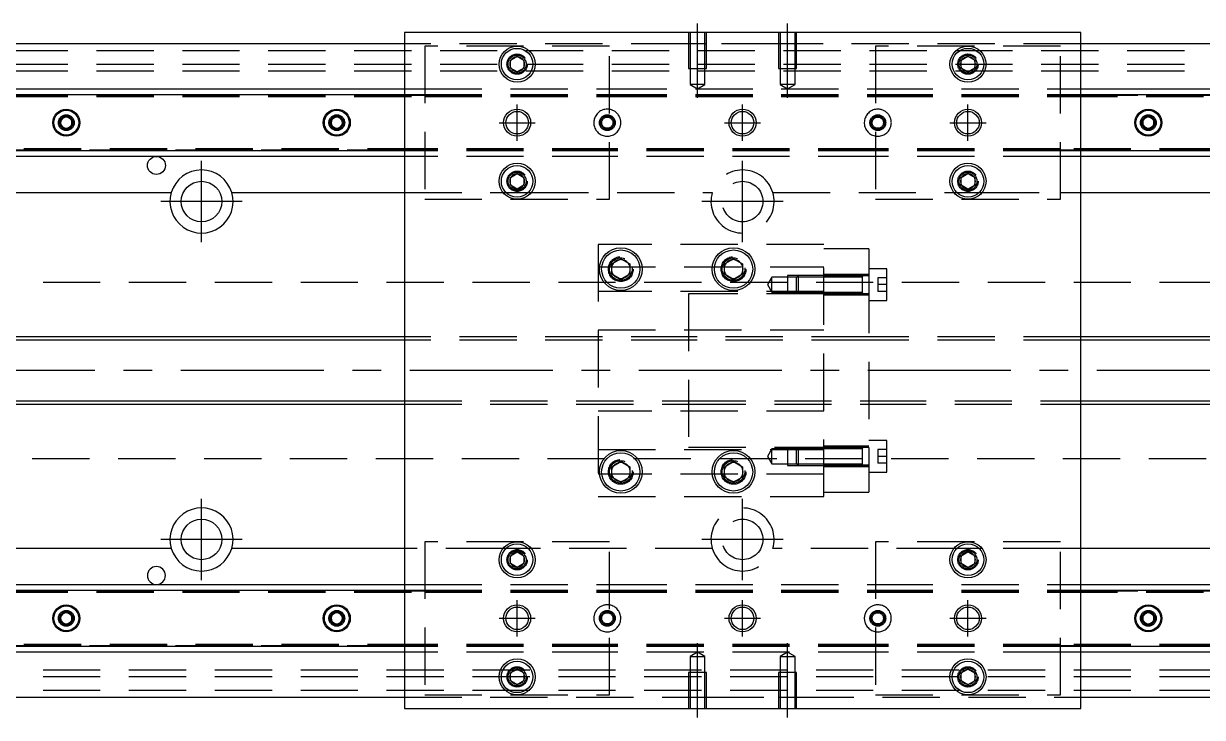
# Model space of a CAD drawing. Extents: x -11 to 1022, y -261 to 77.
# Drawn here: x 250.5 to 512, y -77 to 77 of the extents above; entities that cross this region are included whole.
import ezdxf

# ---------------------------------------------------------------- set-up
doc = ezdxf.new("R2010")
doc.units = 0
doc.linetypes.add('CENTER', pattern=[50.8, 31.75, -6.35, 6.35, -6.35])
doc.linetypes.add('DASHED', pattern=[19.05, 12.7, -6.35])
doc.layers.get('0').update_dxf_attribs({"linetype": 'CONTINUOUS'})
doc.layers.add('CENTER', color=1, linetype='CENTER')

msp = doc.modelspace()

# ---------------------------------------------------------------- linework, layer by layer
at = {"color": 7, "linetype": 'CONTINUOUS'}
for p, q in [((485, 75), (335, 75)), ((335, 75), (335, -75)), ((485, -75), (485, 75)), ((335, 72.5), (0, 72.5)), ((820, 72.5), (485, 72.5)), ((358.5, 68.866026), (360, 69.73205)), ((358.5, 67.133974), (358.5, 68.866026)), ((360, 69.73205), (361.5, 68.866026)), ((361.5, 68.866026), (361.5, 67.133974)), ((458.5, 68.866026), (460, 69.73205)), ((458.5, 67.133974), (458.5, 68.866026)), ((460, 69.73205), (461.5, 68.866026)), ((461.5, 68.866026), (461.5, 67.133974)), ((360, 66.26795), (358.5, 67.133974)), ((361.5, 67.133974), (360, 66.26795)), ((460, 66.26795), (458.5, 67.133974)), ((461.5, 67.133974), (460, 66.26795)), ((0, 62.5), (335, 62.5)), ((0, 61.247728), (335, 61.247728)), ((485, 62.5), (820, 62.5)), ((485, 61.247728), (820, 61.247728)), ((258.75, 55.721688), (260, 56.443376)), ((258.75, 54.278312), (258.75, 55.721688)), ((260, 56.443376), (261.25, 55.721688)), ((261.25, 55.721688), (261.25, 54.278312)), ((318.75, 55.721688), (320, 56.443376)), ((318.75, 54.278312), (318.75, 55.721688)), ((320, 56.443376), (321.25, 55.721688)), ((321.25, 55.721688), (321.25, 54.278312)), ((498.75, 55.721688), (500, 56.443376)), ((498.75, 54.278312), (498.75, 55.721688)), ((500, 56.443376), (501.25, 55.721688)), ((501.25, 55.721688), (501.25, 54.278312)), ((260, 53.556624), (258.75, 54.278312)), ((261.25, 54.278312), (260, 53.556624)), ((320, 53.556624), (318.75, 54.278312)), ((321.25, 54.278312), (320, 53.556624)), ((500, 53.556624), (498.75, 54.278312)), ((501.25, 54.278312), (500, 53.556624)), ((335, 48.752272), (0, 48.752272)), ((335, 47.5), (0, 47.5)), ((820, 48.752272), (485, 48.752272)), ((820, 47.5), (485, 47.5)), ((358.5, 42.866026), (360, 43.73205)), ((358.5, 41.133974), (358.5, 42.866026)), ((360, 43.73205), (361.5, 42.866026)), ((361.5, 42.866026), (361.5, 41.133974)), ((458.5, 42.866026), (460, 43.73205)), ((458.5, 41.133974), (458.5, 42.866026)), ((460, 43.73205), (461.5, 42.866026)), ((461.5, 42.866026), (461.5, 41.133974)), ((176.708204, 39.5), (283.291796, 39.5)), ((296.708204, 39.5), (335, 39.5)), ((360, 40.26795), (358.5, 41.133974)), ((361.5, 41.133974), (360, 40.26795)), ((460, 40.26795), (458.5, 41.133974)), ((461.5, 41.133974), (460, 40.26795)), ((485, 39.5), (523.291796, 39.5)), ((381, 23.6547), (383, 24.809402)), ((381, 21.3453), (381, 23.6547)), ((383, 24.809402), (385, 23.6547)), ((385, 23.6547), (385, 21.3453)), ((406, 23.6547), (408, 24.809402)), ((406, 21.3453), (406, 23.6547)), ((408, 24.809402), (410, 23.6547)), ((410, 23.6547), (410, 21.3453)), ((383, 20.190598), (381, 21.3453)), ((385, 21.3453), (383, 20.190598)), ((408, 20.190598), (406, 21.3453)), ((410, 21.3453), (408, 20.190598)), ((436.6, 17.052554), (436.6, 21.052564)), ((436.6, 17.052554), (436.6, 21.052564)), ((436.6, 20.702558), (436.6, 21.052564)), ((428, 20.702558), (422, 20.702558)), ((436.6, 17.402558), (436.6, 20.702558)), ((422, 17.402558), (428, 17.402558)), ((436.6, 17.052554), (436.6, 17.402558)), ((335, 7.5), (40.5, 7.5)), ((770, 7.5), (485, 7.5)), ((40.5, -7.5), (335, -7.5)), ((485, -7.5), (770, -7.5)), ((428, -17.402558), (422, -17.402558)), ((436.6, -21.052564), (436.6, -17.052554)), ((436.6, -17.402558), (436.6, -17.052554)), ((436.6, -20.702558), (436.6, -17.402558)), ((381, -21.3453), (383, -20.190598)), ((383, -20.190598), (385, -21.3453)), ((406, -21.3453), (408, -20.190598)), ((408, -20.190598), (410, -21.3453)), ((422, -20.702558), (428, -20.702558)), ((436.6, -21.052564), (436.6, -20.702558)), ((381, -23.6547), (381, -21.3453)), ((385, -21.3453), (385, -23.6547)), ((406, -23.6547), (406, -21.3453)), ((410, -21.3453), (410, -23.6547)), ((383, -24.809402), (381, -23.6547)), ((385, -23.6547), (383, -24.809402)), ((408, -24.809402), (406, -23.6547)), ((410, -23.6547), (408, -24.809402)), ((283.291796, -39.5), (176.708204, -39.5)), ((335, -39.5), (296.708204, -39.5)), ((358.5, -41.133974), (360, -40.26795)), ((358.5, -42.866026), (358.5, -41.133974)), ((360, -40.26795), (361.5, -41.133974)), ((361.5, -41.133974), (361.5, -42.866026)), ((458.5, -41.133974), (460, -40.26795)), ((458.5, -42.866026), (458.5, -41.133974)), ((460, -40.26795), (461.5, -41.133974)), ((461.5, -41.133974), (461.5, -42.866026)), ((523.291796, -39.5), (485, -39.5)), ((360, -43.73205), (358.5, -42.866026)), ((361.5, -42.866026), (360, -43.73205)), ((460, -43.73205), (458.5, -42.866026)), ((461.5, -42.866026), (460, -43.73205)), ((0, -47.5), (335, -47.5)), ((0, -48.752272), (335, -48.752272)), ((485, -47.5), (820, -47.5)), ((485, -48.752272), (820, -48.752272)), ((258.75, -54.278312), (260, -53.556624)), ((258.75, -55.721688), (258.75, -54.278312)), ((260, -53.556624), (261.25, -54.278312)), ((261.25, -54.278312), (261.25, -55.721688)), ((318.75, -54.278312), (320, -53.556624)), ((318.75, -55.721688), (318.75, -54.278312)), ((320, -53.556624), (321.25, -54.278312)), ((321.25, -54.278312), (321.25, -55.721688)), ((498.75, -54.278312), (500, -53.556624)), ((498.75, -55.721688), (498.75, -54.278312)), ((500, -53.556624), (501.25, -54.278312)), ((501.25, -54.278312), (501.25, -55.721688)), ((260, -56.443376), (258.75, -55.721688)), ((261.25, -55.721688), (260, -56.443376)), ((320, -56.443376), (318.75, -55.721688)), ((321.25, -55.721688), (320, -56.443376)), ((500, -56.443376), (498.75, -55.721688)), ((501.25, -55.721688), (500, -56.443376)), ((335, -61.247728), (0, -61.247728)), ((335, -62.5), (0, -62.5)), ((820, -61.247728), (485, -61.247728)), ((820, -62.5), (485, -62.5)), ((358.5, -67.133974), (360, -66.26795)), ((358.5, -68.866026), (358.5, -67.133974)), ((360, -66.26795), (361.5, -67.133974)), ((361.5, -67.133974), (361.5, -68.866026)), ((458.5, -67.133974), (460, -66.26795)), ((458.5, -68.866026), (458.5, -67.133974)), ((460, -66.26795), (461.5, -67.133974)), ((461.5, -67.133974), (461.5, -68.866026)), ((360, -69.73205), (358.5, -68.866026)), ((361.5, -68.866026), (360, -69.73205)), ((460, -69.73205), (458.5, -68.866026)), ((461.5, -68.866026), (460, -69.73205)), ((0, -72.5), (335, -72.5)), ((485, -72.5), (820, -72.5)), ((335, -75), (485, -75))]:
    msp.add_line(p, q, dxfattribs=at)
at = {"color": 3, "linetype": 'DASHED'}
for p, q in [((398.000006, 75), (398.000006, 67)), ((398.35, 75), (398.35, 67)), ((401.65, 67), (401.65, 75)), ((401.999994, 67), (401.999994, 75)), ((418.000006, 75), (418.000006, 67)), ((418.35, 75), (418.35, 67)), ((421.65, 67), (421.65, 75)), ((421.999994, 67), (421.999994, 75)), ((0, 71), (820, 71)), ((398.000006, 72.5), (335, 72.5)), ((339.5, 72), (339.5, 38)), ((380.5, 72), (339.5, 72)), ((380.5, 38), (380.5, 72)), ((401.999994, 72.5), (398.000006, 72.5)), ((418.000006, 72.5), (401.999994, 72.5)), ((421.999994, 72.5), (418.000006, 72.5)), ((485, 72.5), (421.999994, 72.5)), ((439.5, 72), (439.5, 38)), ((480.5, 72), (439.5, 72)), ((480.5, 38), (480.5, 72)), ((0, 68), (820, 68)), ((361.973226, 68.326156), (362, 68)), ((461.973226, 68.326156), (462, 68)), ((0, 66.5), (820, 66.5)), ((398.000006, 67), (401.999994, 67)), ((398.35, 67), (398.35, 63.5)), ((401.65, 63.5), (401.65, 67)), ((418.000006, 67), (421.999994, 67)), ((418.35, 67), (418.35, 63.5)), ((421.65, 63.5), (421.65, 67)), ((401.65, 63.5), (398.35, 63.5)), ((398.35, 63.5), (400, 62.547372)), ((400, 62.547372), (401.65, 63.5)), ((421.65, 63.5), (418.35, 63.5)), ((418.35, 63.5), (420, 62.547372)), ((420, 62.547372), (421.65, 63.5)), ((0, 61.1147), (335, 61.1147)), ((0, 61.1), (339.5, 61.1)), ((0, 60.8), (339.5, 60.8)), ((335, 62.5), (339.5, 62.5)), ((335, 61.247728), (339.5, 61.247728)), ((335, 61.1147), (339.5, 61.1147)), ((339.5, 62.5), (380.5, 62.5)), ((339.5, 61.247728), (380.5, 61.247728)), ((339.5, 61.1147), (380.5, 61.1147)), ((339.5, 61.1), (380.5, 61.1)), ((339.5, 60.8), (380.5, 60.8)), ((380.5, 62.5), (439.5, 62.5)), ((380.5, 61.247728), (439.5, 61.247728)), ((380.5, 61.1147), (439.5, 61.1147)), ((380.5, 61.1), (439.5, 61.1)), ((380.5, 60.8), (439.5, 60.8)), ((439.5, 62.5), (480.5, 62.5)), ((439.5, 61.247728), (480.5, 61.247728)), ((439.5, 61.1147), (480.5, 61.1147)), ((439.5, 61.1), (480.5, 61.1)), ((439.5, 60.8), (480.5, 60.8)), ((480.5, 62.5), (485, 62.5)), ((480.5, 61.247728), (485, 61.247728)), ((480.5, 61.1147), (485, 61.1147)), ((480.5, 61.1), (820, 61.1)), ((480.5, 60.8), (820, 60.8)), ((485, 61.1147), (820, 61.1147)), ((258.5, 55), (258.52041, 55.24661)), ((318.5, 55), (318.52041, 55.24661)), ((498.5, 55), (498.52041, 55.24661)), ((339.5, 49.2), (0, 49.2)), ((339.5, 48.9), (0, 48.9)), ((335, 48.8853), (0, 48.8853)), ((339.5, 48.8853), (335, 48.8853)), ((339.5, 48.752272), (335, 48.752272)), ((339.5, 47.5), (335, 47.5)), ((380.5, 49.2), (339.5, 49.2)), ((380.5, 48.9), (339.5, 48.9)), ((380.5, 48.8853), (339.5, 48.8853)), ((380.5, 48.752272), (339.5, 48.752272)), ((380.5, 47.5), (339.5, 47.5)), ((439.5, 49.2), (380.5, 49.2)), ((439.5, 48.9), (380.5, 48.9)), ((439.5, 48.8853), (380.5, 48.8853)), ((439.5, 48.752272), (380.5, 48.752272)), ((439.5, 47.5), (380.5, 47.5)), ((480.5, 49.2), (439.5, 49.2)), ((480.5, 48.9), (439.5, 48.9)), ((480.5, 48.8853), (439.5, 48.8853)), ((480.5, 48.752272), (439.5, 48.752272)), ((480.5, 47.5), (439.5, 47.5)), ((820, 49.2), (480.5, 49.2)), ((820, 48.9), (480.5, 48.9)), ((485, 48.8853), (480.5, 48.8853)), ((485, 48.752272), (480.5, 48.752272)), ((485, 47.5), (480.5, 47.5)), ((820, 48.8853), (485, 48.8853)), ((361.973226, 42.326156), (362, 42)), ((458, 42), (458.030168, 42.346066)), ((335, 39.5), (356.877502, 39.5)), ((356.877502, 39.5), (357.55051, 39.5)), ((357.55051, 39.5), (362.44949, 39.5)), ((362.44949, 39.5), (363.122498, 39.5)), ((363.122498, 39.5), (403.291796, 39.5)), ((416.708204, 39.5), (456.877502, 39.5)), ((456.877502, 39.5), (457.55051, 39.5)), ((457.55051, 39.5), (462.44949, 39.5)), ((462.44949, 39.5), (463.122498, 39.5)), ((463.122498, 39.5), (480.5, 39.5)), ((480.5, 39.5), (485, 39.5)), ((339.5, 38), (380.5, 38)), ((439.5, 38), (480.5, 38)), ((378, 28), (378, -28)), ((428, 28), (378, 28)), ((428, -28), (428, 28)), ((438, 27), (428, 27)), ((438, 27), (438, 20.976176)), ((378, 23), (428, 23)), ((385.483582, 22.786038), (385.5, 22.5)), ((410.483582, 22.786038), (410.5, 22.5)), ((420, 21.052554), (420, 17.052564)), ((422.35, 21.052554), (420, 21.052554)), ((422.35, 21.052558), (422, 20.702558)), ((422.35, 21.052558), (422.35, 17.052558)), ((428, 21.052554), (422.35, 21.052554)), ((438, 21.302558), (428, 21.302558)), ((436.605, 21.052558), (428, 21.052556)), ((438, 20.976176), (428, 20.976176)), ((438, 21.052558), (436.595, 21.052558)), ((436.6, 20.836098), (436.6, 21.052558)), ((436.6, 21.052558), (436.6, 20.835892)), ((442, 22.552558), (438, 22.552558)), ((438, 20.976176), (438, -20.976176)), ((442, 15.552558), (442, 22.552558)), ((820, 19.5), (61.969694, 19.5)), ((416.5, 20.702558), (415.547372, 19.052558)), ((415.547372, 19.052558), (416.5, 17.402558)), ((416.5, 17.402558), (416.5, 20.702558)), ((420, 20.702558), (416.5, 20.702558)), ((422, 20.702558), (420, 20.702558)), ((422, 17.402558), (422, 20.702558)), ((428, 20.702558), (422, 20.702558)), ((436.6, 20.702558), (428, 20.702558)), ((436.6, 17.26902), (436.6, 20.836098)), ((440, 20.552558), (440, 19.052558)), ((442, 20.552558), (440, 20.552558)), ((442, 19.052558), (440, 19.052558)), ((440, 19.052558), (440, 17.552558)), ((428, 17.5), (378, 17.5)), ((398, 17), (398, -17)), ((428, 17), (398, 17)), ((416.5, 17.402558), (420, 17.402558)), ((420, 17.402558), (422, 17.402558)), ((420, 17.052564), (422.35, 17.052564)), ((422, 17.402558), (422.35, 17.052558)), ((422, 17.402558), (428, 17.402558)), ((422.35, 17.052564), (428, 17.052564)), ((428, 17.402558), (436.6, 17.402558)), ((428, 17.052562), (436.605, 17.052558)), ((428, 16.802558), (438, 16.802558)), ((436.595, 17.052558), (438, 17.052558)), ((436.6, 17.269268), (436.6, 17.052558)), ((436.6, 17.052558), (436.6, 17.26902)), ((442, 17.552558), (440, 17.552558)), ((438, 15.552558), (442, 15.552558)), ((378, 9), (428, 9)), ((398, 7.5), (335, 7.5)), ((398, 6.75), (335, 6.75)), ((438, 7.5), (398, 7.5)), ((438, 6.75), (398, 6.75)), ((485, 7.5), (438, 7.5)), ((485, 6.75), (438, 6.75)), ((335, -6.75), (398, -6.75)), ((335, -7.5), (398, -7.5)), ((398, -6.75), (438, -6.75)), ((398, -7.5), (438, -7.5)), ((438, -6.75), (485, -6.75)), ((438, -7.5), (485, -7.5)), ((428, -9), (378, -9)), ((442, -15.552558), (438, -15.552558)), ((442, -22.552558), (442, -15.552558)), ((378, -17.5), (428, -17.5)), ((398, -17), (428, -17)), ((416.5, -17.402558), (415.547372, -19.052558)), ((416.5, -20.702558), (416.5, -17.402558)), ((420, -17.402558), (416.5, -17.402558)), ((420, -17.052564), (420, -21.052554)), ((422.35, -17.052564), (420, -17.052564)), ((422, -17.402558), (420, -17.402558)), ((422.35, -17.052558), (422, -17.402558)), ((422, -20.702558), (422, -17.402558)), ((428, -17.402558), (422, -17.402558)), ((422.35, -17.052558), (422.35, -21.052558)), ((428, -17.052564), (422.35, -17.052564)), ((438, -16.802558), (428, -16.802558)), ((436.605, -17.052558), (428, -17.052562)), ((436.6, -17.402558), (428, -17.402558)), ((438, -17.052558), (436.595, -17.052558)), ((436.6, -17.26902), (436.6, -17.052558)), ((436.6, -17.052558), (436.6, -17.269226)), ((436.6, -20.836098), (436.6, -17.26902)), ((440, -17.552558), (440, -19.052558)), ((442, -17.552558), (440, -17.552558)), ((61.969694, -19.5), (820, -19.5)), ((415.547372, -19.052558), (416.5, -20.702558)), ((416.5, -20.702558), (420, -20.702558)), ((420, -20.702558), (422, -20.702558)), ((422, -20.702558), (422.35, -21.052558)), ((422, -20.702558), (428, -20.702558)), ((428, -20.702558), (436.6, -20.702558)), ((436.6, -20.83585), (436.6, -21.052558)), ((436.6, -21.052558), (436.6, -20.836098)), ((442, -19.052558), (440, -19.052558)), ((440, -19.052558), (440, -20.552558)), ((442, -20.552558), (440, -20.552558)), ((428, -23), (378, -23)), ((385.483582, -22.213962), (385.5, -22.5)), ((410.483582, -22.213962), (410.5, -22.5)), ((420, -21.052554), (422.35, -21.052554)), ((422.35, -21.052554), (428, -21.052554)), ((438, -20.976176), (428, -20.976176)), ((438, -20.976176), (428, -20.976176)), ((428, -21.052556), (436.605, -21.052558)), ((428, -21.302558), (438, -21.302558)), ((436.595, -21.052558), (438, -21.052558)), ((438, -20.976176), (438, -27)), ((438, -22.552558), (442, -22.552558)), ((378, -28), (428, -28)), ((428, -27), (438, -27)), ((339.5, -38), (339.5, -72)), ((380.5, -38), (339.5, -38)), ((380.5, -72), (380.5, -38)), ((480.5, -38), (439.5, -38)), ((439.5, -38), (439.5, -72)), ((480.5, -72), (480.5, -38)), ((356.877502, -39.5), (335, -39.5)), ((357.55051, -39.5), (356.877502, -39.5)), ((362.44949, -39.5), (357.55051, -39.5)), ((361.973226, -41.673844), (362, -42)), ((363.122498, -39.5), (362.44949, -39.5)), ((403.291796, -39.5), (363.122498, -39.5)), ((456.877502, -39.5), (416.708204, -39.5)), ((457.55051, -39.5), (456.877502, -39.5)), ((462.44949, -39.5), (457.55051, -39.5)), ((461.973226, -41.673844), (462, -42)), ((463.122498, -39.5), (462.44949, -39.5)), ((480.5, -39.5), (463.122498, -39.5)), ((485, -39.5), (480.5, -39.5)), ((0, -48.8853), (335, -48.8853)), ((0, -48.9), (339.5, -48.9)), ((0, -49.2), (339.5, -49.2)), ((335, -47.5), (339.5, -47.5)), ((335, -48.752272), (339.5, -48.752272)), ((335, -48.8853), (339.5, -48.8853)), ((339.5, -47.5), (380.5, -47.5)), ((339.5, -48.752272), (380.5, -48.752272)), ((339.5, -48.8853), (380.5, -48.8853)), ((339.5, -48.9), (380.5, -48.9)), ((339.5, -49.2), (380.5, -49.2)), ((380.5, -47.5), (439.5, -47.5)), ((380.5, -48.752272), (439.5, -48.752272)), ((380.5, -48.8853), (439.5, -48.8853)), ((380.5, -48.9), (439.5, -48.9)), ((380.5, -49.2), (439.5, -49.2)), ((439.5, -47.5), (480.5, -47.5)), ((439.5, -48.752272), (480.5, -48.752272)), ((439.5, -48.8853), (480.5, -48.8853)), ((439.5, -48.9), (480.5, -48.9)), ((439.5, -49.2), (480.5, -49.2)), ((480.5, -47.5), (485, -47.5)), ((480.5, -48.752272), (485, -48.752272)), ((480.5, -48.8853), (485, -48.8853)), ((480.5, -48.9), (820, -48.9)), ((480.5, -49.2), (820, -49.2)), ((485, -48.8853), (820, -48.8853)), ((258.5, -55), (258.52041, -54.75339)), ((318.5, -55), (318.52041, -54.75339)), ((498.5, -55), (498.52041, -54.75339)), ((339.5, -60.8), (0, -60.8)), ((339.5, -61.1), (0, -61.1)), ((335, -61.1147), (0, -61.1147)), ((339.5, -61.1147), (335, -61.1147)), ((339.5, -61.247728), (335, -61.247728)), ((339.5, -62.5), (335, -62.5)), ((380.5, -60.8), (339.5, -60.8)), ((380.5, -61.1), (339.5, -61.1)), ((380.5, -61.1147), (339.5, -61.1147)), ((380.5, -61.247728), (339.5, -61.247728)), ((380.5, -62.5), (339.5, -62.5)), ((439.5, -60.8), (380.5, -60.8)), ((439.5, -61.1), (380.5, -61.1)), ((439.5, -61.1147), (380.5, -61.1147)), ((439.5, -61.247728), (380.5, -61.247728)), ((439.5, -62.5), (380.5, -62.5)), ((400, -62.547372), (398.35, -63.5)), ((401.65, -63.5), (400, -62.547372)), ((420, -62.547372), (418.35, -63.5)), ((421.65, -63.5), (420, -62.547372)), ((480.5, -60.8), (439.5, -60.8)), ((480.5, -61.1), (439.5, -61.1)), ((480.5, -61.1147), (439.5, -61.1147)), ((480.5, -61.247728), (439.5, -61.247728)), ((480.5, -62.5), (439.5, -62.5)), ((820, -60.8), (480.5, -60.8)), ((820, -61.1), (480.5, -61.1)), ((485, -61.1147), (480.5, -61.1147)), ((485, -61.247728), (480.5, -61.247728)), ((485, -62.5), (480.5, -62.5)), ((820, -61.1147), (485, -61.1147)), ((398.35, -63.5), (400, -63.5)), ((398.35, -63.5), (398.35, -67)), ((400, -63.5), (401.65, -63.5)), ((401.65, -67), (401.65, -63.5)), ((418.35, -63.5), (420, -63.5)), ((418.35, -63.5), (418.35, -67)), ((420, -63.5), (421.65, -63.5)), ((421.65, -67), (421.65, -63.5)), ((820, -66.5), (0, -66.5)), ((361.973226, -67.673844), (362, -68)), ((401.999994, -67), (398.000006, -67)), ((398.000006, -67), (398.000006, -75)), ((398.35, -67), (398.35, -75)), ((401.65, -75), (401.65, -67)), ((401.999994, -75), (401.999994, -67)), ((421.999994, -67), (418.000006, -67)), ((418.000006, -67), (418.000006, -75)), ((418.35, -67), (418.35, -75)), ((421.65, -75), (421.65, -67)), ((421.999994, -75), (421.999994, -67)), ((461.973226, -67.673844), (462, -68)), ((820, -68), (0, -68)), ((820, -71), (0, -71)), ((335, -72.5), (398.000006, -72.5)), ((339.5, -72), (380.5, -72)), ((398.000006, -72.5), (401.999994, -72.5)), ((401.999994, -72.5), (418.000006, -72.5)), ((418.000006, -72.5), (421.999994, -72.5)), ((421.999994, -72.5), (485, -72.5)), ((439.5, -72), (480.5, -72))]:
    msp.add_line(p, q, dxfattribs=at)
at = {"color": 3, "linetype": 'CONTINUOUS'}
for p, q in [((335, 6.75), (40.5, 6.75)), ((770, 6.75), (485, 6.75)), ((40.5, -6.75), (335, -6.75)), ((485, -6.75), (770, -6.75))]:
    msp.add_line(p, q, dxfattribs=at)
at = {"color": 7, "linetype": 'CONTINUOUS'}
for centre, radius in [((360, 68), 4), ((360, 68), 3.5), ((460, 68), 4), ((460, 68), 3.5), ((260, 55), 3), ((260, 55), 2.75), ((320, 55), 3), ((320, 55), 2.75), ((410, 55), 3), ((500, 55), 3), ((500, 55), 2.75), ((360, 55), 2.5), ((410, 55), 2.5), ((460, 55), 2.5), ((280, 45.5), 2), ((360, 42), 4), ((360, 42), 3.5), ((460, 42), 4), ((460, 42), 3.5), ((290, 37.5), 4.5), ((383, 22.5), 4.75), ((383, 22.5), 4.25), ((408, 22.5), 4.75), ((408, 22.5), 4.25), ((383, -22.5), 4.75), ((383, -22.5), 4.25), ((408, -22.5), 4.75), ((408, -22.5), 4.25), ((290, -37.5), 4.5), ((360, -42), 4), ((360, -42), 3.5), ((460, -42), 4), ((460, -42), 3.5), ((260, -55), 3), ((260, -55), 2.75), ((320, -55), 3), ((320, -55), 2.75), ((410, -55), 3), ((500, -55), 3), ((500, -55), 2.75), ((360, -55), 2.5), ((410, -55), 2.5), ((460, -55), 2.5), ((360, -68), 4), ((360, -68), 3.5), ((460, -68), 4), ((460, -68), 3.5)]:
    msp.add_circle(centre, radius, dxfattribs=at)
at = {"color": 3, "linetype": 'DASHED'}
for centre, radius in [((360, 68), 2.25), ((360, 68), 2), ((460, 68), 2.25), ((460, 68), 2), ((260, 55), 1.75), ((260, 55), 1.5), ((320, 55), 1.75), ((320, 55), 1.5), ((380, 55), 1.75), ((380, 55), 1.5), ((380, 55), 1.25), ((440, 55), 1.75), ((440, 55), 1.5), ((440, 55), 1.25), ((500, 55), 1.75), ((500, 55), 1.5), ((360, 42), 2.25), ((360, 42), 2), ((410, 37.5), 4.5), ((460, 42), 2.25), ((460, 42), 2), ((383, 22.5), 2.75), ((383, 22.5), 2.5), ((408, 22.5), 2.75), ((408, 22.5), 2.5), ((383, -22.5), 2.75), ((383, -22.5), 2.5), ((408, -22.5), 2.75), ((408, -22.5), 2.5), ((410, -37.5), 4.5), ((360, -42), 2.25), ((360, -42), 2), ((460, -42), 2.25), ((460, -42), 2), ((260, -55), 1.75), ((260, -55), 1.5), ((320, -55), 1.75), ((320, -55), 1.5), ((380, -55), 1.75), ((380, -55), 1.5), ((380, -55), 1.25), ((440, -55), 1.75), ((440, -55), 1.5), ((440, -55), 1.25), ((500, -55), 1.75), ((500, -55), 1.5), ((360, -68), 2.25), ((360, -68), 2), ((460, -68), 2.25), ((460, -68), 2)]:
    msp.add_circle(centre, radius, dxfattribs=at)
at = {"color": 3, "linetype": 'CONTINUOUS'}
for centre in [(360, 55), (460, 55), (360, -55), (460, -55)]:
    msp.add_circle(centre, 3, dxfattribs=at)
at = {"color": 7, "linetype": 'CONTINUOUS'}
for centre, radius, start, end in [((360, 68), 1.65, 155.380023, 180), ((360, 68), 1.65, 180, 204.619977), ((360, 68), 1.65, 144.619977, 155.380023), ((360, 68), 1.65, 95.380023, 144.619977), ((360, 68), 1.65, 84.619977, 95.380023), ((360, 68), 1.65, 35.380023, 84.619977), ((360, 68), 1.65, 24.619977, 35.380023), ((360, 68), 1.65, 335.380023, 24.619977), ((460, 68), 1.65, 155.380023, 180), ((460, 68), 1.65, 180, 204.619977), ((460, 68), 1.65, 144.619977, 155.380023), ((460, 68), 1.65, 95.380023, 144.619977), ((460, 68), 1.65, 84.619977, 95.380023), ((460, 68), 1.65, 35.380023, 84.619977), ((460, 68), 1.65, 24.619977, 35.380023), ((460, 68), 1.65, 335.380023, 24.619977), ((360, 68), 1.65, 204.619977, 215.380023), ((360, 68), 1.65, 215.380023, 264.619977), ((360, 68), 1.65, 264.619977, 275.380023), ((360, 68), 1.65, 275.380023, 324.619977), ((360, 68), 1.65, 324.619977, 335.380023), ((460, 68), 1.65, 204.619977, 215.380023), ((460, 68), 1.65, 215.380023, 264.619977), ((460, 68), 1.65, 264.619977, 275.380023), ((460, 68), 1.65, 275.380023, 324.619977), ((460, 68), 1.65, 324.619977, 335.380023), ((260, 55), 1.25, 120, 180), ((260, 55), 1.25, 180, 240), ((260, 55), 1.25, 60, 120), ((260, 55), 1.25, 0, 60), ((260, 55), 1.25, 300, 0), ((320, 55), 1.25, 120, 180), ((320, 55), 1.25, 180, 240), ((320, 55), 1.25, 60, 120), ((320, 55), 1.25, 0, 60), ((320, 55), 1.25, 300, 0), ((500, 55), 1.25, 120, 180), ((500, 55), 1.25, 180, 240), ((500, 55), 1.25, 60, 120), ((500, 55), 1.25, 0, 60), ((500, 55), 1.25, 300, 0), ((260, 55), 1.25, 240, 300), ((320, 55), 1.25, 240, 300), ((500, 55), 1.25, 240, 300), ((290, 37.5), 7, 16.60155, 163.39845), ((360, 42), 1.65, 155.380023, 180), ((360, 42), 1.65, 180, 204.619977), ((360, 42), 1.65, 144.619977, 155.380023), ((360, 42), 1.65, 95.380023, 144.619977), ((360, 42), 1.65, 84.619977, 95.380023), ((360, 42), 1.65, 35.380023, 84.619977), ((360, 42), 1.65, 24.619977, 35.380023), ((360, 42), 1.65, 335.380023, 24.619977), ((460, 42), 1.65, 155.380023, 180), ((460, 42), 1.65, 180, 204.619977), ((460, 42), 1.65, 144.619977, 155.380023), ((460, 42), 1.65, 95.380023, 144.619977), ((460, 42), 1.65, 84.619977, 95.380023), ((460, 42), 1.65, 35.380023, 84.619977), ((460, 42), 1.65, 24.619977, 35.380023), ((460, 42), 1.65, 335.380023, 24.619977), ((290, 37.5), 7, 163.39845, 16.60155), ((360, 42), 1.65, 204.619977, 215.380023), ((360, 42), 1.65, 215.380023, 264.619977), ((360, 42), 1.65, 264.619977, 275.380023), ((360, 42), 1.65, 275.380023, 324.619977), ((360, 42), 1.65, 324.619977, 335.380023), ((460, 42), 1.65, 204.619977, 215.380023), ((460, 42), 1.65, 215.380023, 264.619977), ((460, 42), 1.65, 264.619977, 275.380023), ((460, 42), 1.65, 275.380023, 324.619977), ((460, 42), 1.65, 324.619977, 335.380023), ((383, 22.5), 2.1, 137.75279, 162.24721), ((383, 22.5), 2.1, 102.24721, 137.75279), ((383, 22.5), 2.1, 77.75279, 102.24721), ((383, 22.5), 2.1, 42.24721, 77.75279), ((383, 22.5), 2.1, 17.75279, 42.24721), ((408, 22.5), 2.1, 137.75279, 162.24721), ((408, 22.5), 2.1, 102.24721, 137.75279), ((408, 22.5), 2.1, 77.75279, 102.24721), ((408, 22.5), 2.1, 42.24721, 77.75279), ((408, 22.5), 2.1, 17.75279, 42.24721), ((383, 22.5), 2.1, 162.24721, 180), ((383, 22.5), 2.1, 180, 197.75279), ((383, 22.5), 2.1, 197.75279, 222.24721), ((383, 22.5), 2.1, 222.24721, 257.75279), ((383, 22.5), 2.1, 282.24721, 317.75279), ((383, 22.5), 2.1, 317.75279, 342.24721), ((383, 22.5), 2.1, 342.24721, 17.75279), ((408, 22.5), 2.1, 162.24721, 180), ((408, 22.5), 2.1, 180, 197.75279), ((408, 22.5), 2.1, 197.75279, 222.24721), ((408, 22.5), 2.1, 222.24721, 257.75279), ((408, 22.5), 2.1, 282.24721, 317.75279), ((408, 22.5), 2.1, 317.75279, 342.24721), ((408, 22.5), 2.1, 342.24721, 17.75279), ((383, 22.5), 2.1, 257.75279, 282.24721), ((408, 22.5), 2.1, 257.75279, 282.24721), ((383, -22.5), 2.1, 102.24721, 137.75279), ((383, -22.5), 2.1, 77.75279, 102.24721), ((383, -22.5), 2.1, 42.24721, 77.75279), ((408, -22.5), 2.1, 102.24721, 137.75279), ((408, -22.5), 2.1, 77.75279, 102.24721), ((408, -22.5), 2.1, 42.24721, 77.75279), ((383, -22.5), 2.1, 162.24721, 180), ((383, -22.5), 2.1, 180, 197.75279), ((383, -22.5), 2.1, 137.75279, 162.24721), ((383, -22.5), 2.1, 197.75279, 222.24721), ((383, -22.5), 2.1, 17.75279, 42.24721), ((383, -22.5), 2.1, 317.75279, 342.24721), ((383, -22.5), 2.1, 342.24721, 17.75279), ((408, -22.5), 2.1, 162.24721, 180), ((408, -22.5), 2.1, 180, 197.75279), ((408, -22.5), 2.1, 137.75279, 162.24721), ((408, -22.5), 2.1, 197.75279, 222.24721), ((408, -22.5), 2.1, 17.75279, 42.24721), ((408, -22.5), 2.1, 317.75279, 342.24721), ((408, -22.5), 2.1, 342.24721, 17.75279), ((383, -22.5), 2.1, 222.24721, 257.75279), ((383, -22.5), 2.1, 257.75279, 282.24721), ((383, -22.5), 2.1, 282.24721, 317.75279), ((408, -22.5), 2.1, 222.24721, 257.75279), ((408, -22.5), 2.1, 257.75279, 282.24721), ((408, -22.5), 2.1, 282.24721, 317.75279), ((290, -37.5), 7, 343.39845, 196.60155), ((290, -37.5), 7, 196.60155, 343.39845), ((360, -42), 1.65, 155.380023, 180), ((360, -42), 1.65, 144.619977, 155.380023), ((360, -42), 1.65, 95.380023, 144.619977), ((360, -42), 1.65, 84.619977, 95.380023), ((360, -42), 1.65, 35.380023, 84.619977), ((360, -42), 1.65, 24.619977, 35.380023), ((360, -42), 1.65, 335.380023, 24.619977), ((460, -42), 1.65, 155.380023, 180), ((460, -42), 1.65, 144.619977, 155.380023), ((460, -42), 1.65, 95.380023, 144.619977), ((460, -42), 1.65, 84.619977, 95.380023), ((460, -42), 1.65, 35.380023, 84.619977), ((460, -42), 1.65, 24.619977, 35.380023), ((460, -42), 1.65, 335.380023, 24.619977), ((280, -45.5), 2, 90, 270), ((280, -45.5), 2, 270, 90), ((360, -42), 1.65, 180, 204.619977), ((360, -42), 1.65, 204.619977, 215.380023), ((360, -42), 1.65, 215.380023, 264.619977), ((360, -42), 1.65, 264.619977, 275.380023), ((360, -42), 1.65, 275.380023, 324.619977), ((360, -42), 1.65, 324.619977, 335.380023), ((460, -42), 1.65, 180, 204.619977), ((460, -42), 1.65, 204.619977, 215.380023), ((460, -42), 1.65, 215.380023, 264.619977), ((460, -42), 1.65, 264.619977, 275.380023), ((460, -42), 1.65, 275.380023, 324.619977), ((460, -42), 1.65, 324.619977, 335.380023), ((260, -55), 1.25, 120, 180), ((260, -55), 1.25, 60, 120), ((260, -55), 1.25, 0, 60), ((320, -55), 1.25, 120, 180), ((320, -55), 1.25, 60, 120), ((320, -55), 1.25, 0, 60), ((500, -55), 1.25, 120, 180), ((500, -55), 1.25, 60, 120), ((500, -55), 1.25, 0, 60), ((260, -55), 1.25, 180, 240), ((260, -55), 1.25, 240, 300), ((260, -55), 1.25, 300, 0), ((320, -55), 1.25, 180, 240), ((320, -55), 1.25, 240, 300), ((320, -55), 1.25, 300, 0), ((500, -55), 1.25, 180, 240), ((500, -55), 1.25, 240, 300), ((500, -55), 1.25, 300, 0), ((360, -68), 1.65, 155.380023, 180), ((360, -68), 1.65, 144.619977, 155.380023), ((360, -68), 1.65, 95.380023, 144.619977), ((360, -68), 1.65, 84.619977, 95.380023), ((360, -68), 1.65, 35.380023, 84.619977), ((360, -68), 1.65, 24.619977, 35.380023), ((360, -68), 1.65, 335.380023, 24.619977), ((460, -68), 1.65, 155.380023, 180), ((460, -68), 1.65, 144.619977, 155.380023), ((460, -68), 1.65, 95.380023, 144.619977), ((460, -68), 1.65, 84.619977, 95.380023), ((460, -68), 1.65, 35.380023, 84.619977), ((460, -68), 1.65, 24.619977, 35.380023), ((460, -68), 1.65, 335.380023, 24.619977), ((360, -68), 1.65, 180, 204.619977), ((360, -68), 1.65, 204.619977, 215.380023), ((360, -68), 1.65, 215.380023, 264.619977), ((360, -68), 1.65, 264.619977, 275.380023), ((360, -68), 1.65, 275.380023, 324.619977), ((360, -68), 1.65, 324.619977, 335.380023), ((460, -68), 1.65, 180, 204.619977), ((460, -68), 1.65, 204.619977, 215.380023), ((460, -68), 1.65, 215.380023, 264.619977), ((460, -68), 1.65, 264.619977, 275.380023), ((460, -68), 1.65, 275.380023, 324.619977), ((460, -68), 1.65, 324.619977, 335.380023)]:
    msp.add_arc(centre, radius, start, end, dxfattribs=at)
at = {"color": 3, "linetype": 'DASHED'}
for centre, radius, start, end in [((380, 55), 3, 90, 326.44269), ((380, 55), 3, 33.55731, 90), ((440, 55), 3, 90, 326.44269), ((440, 55), 3, 33.55731, 90), ((380, 55), 3, 22.331645, 33.55731), ((380, 55), 3, 337.668355, 22.331645), ((440, 55), 3, 22.331645, 33.55731), ((440, 55), 3, 337.668355, 22.331645), ((380, 55), 3, 326.44269, 337.668355), ((440, 55), 3, 326.44269, 337.668355), ((410, 37.5), 7, 16.60155, 163.39845), ((410, 37.5), 7, 163.39845, 16.60155), ((410, -37.5), 7, 343.39845, 196.60155), ((410, -37.5), 7, 196.60155, 343.39845), ((380, -55), 3, 213.55731, 90), ((380, -55), 3, 90, 146.44269), ((440, -55), 3, 213.55731, 90), ((440, -55), 3, 90, 146.44269), ((380, -55), 3, 157.668355, 202.331645), ((380, -55), 3, 146.44269, 157.668355), ((440, -55), 3, 157.668355, 202.331645), ((440, -55), 3, 146.44269, 157.668355), ((380, -55), 3, 202.331645, 213.55731), ((440, -55), 3, 202.331645, 213.55731)]:
    msp.add_arc(centre, radius, start, end, dxfattribs=at)
at = {"layer": 'CENTER', "color": 1, "linetype": 'CENTER'}
for p, q in [((400, 60.547372), (400, 77)), ((420, 60.547372), (420, 77)), ((360, 51), (360, 59)), ((410, 51), (410, 59)), ((460, 51), (460, 59)), ((356, 55), (364, 55)), ((406, 55), (414, 55)), ((456, 55), (464, 55)), ((290, 28.5), (290, 46.5)), ((410, 28.5), (410, 46.5)), ((299, 37.5), (281, 37.5)), ((419, 37.5), (401, 37.5)), ((875.928927, 0), (-10.939157, 0)), ((290, -46.5), (290, -28.5)), ((410, -46.5), (410, -28.5)), ((299, -37.5), (281, -37.5)), ((419, -37.5), (401, -37.5)), ((360, -59), (360, -51)), ((410, -59), (410, -51)), ((460, -59), (460, -51)), ((356, -55), (364, -55)), ((406, -55), (414, -55)), ((456, -55), (464, -55)), ((400, -77), (400, -60.547372)), ((420, -77), (420, -60.547372))]:
    msp.add_line(p, q, dxfattribs=at)

doc.saveas('drawing.dxf')
